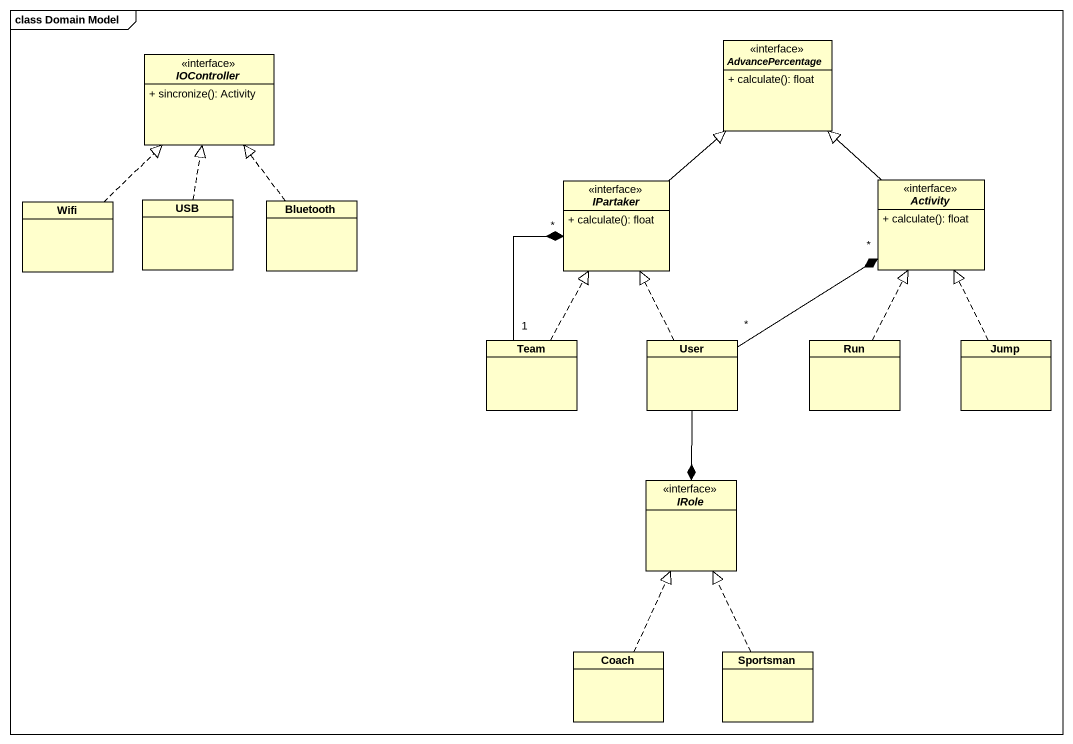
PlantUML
@startuml
mainframe class Domain Model
hide circle
hide empty members
skinparam classAttributeIconSize 0
interface IOController <<interface>> {
  + sincronize(): Activity
}
interface AdvancePercentage <<interface>> {
  + calculate(): float
}
class Wifi
class USB
class Bluetooth
interface IPartaker <<interface>> {
  + calculate(): float
}
interface Activity <<interface>> {
  + calculate(): float
}
class Team
class User
class Run
class Jump
interface IRole <<interface>>
class Coach
class Sportsman
Wifi .up.|> IOController
USB .up.|> IOController
Bluetooth .up.|> IOController
IPartaker -up-|> AdvancePercentage
Activity -up-|> AdvancePercentage
Team .up.|> IPartaker
Team "1" -up-* "*" IPartaker
User .up.|> IPartaker
User "*" -up-* "*" Activity
User --* IRole
Run .up.|> Activity
Jump .up.|> Activity
Coach .up.|> IRole
Sportsman .up.|> IRole
@enduml
